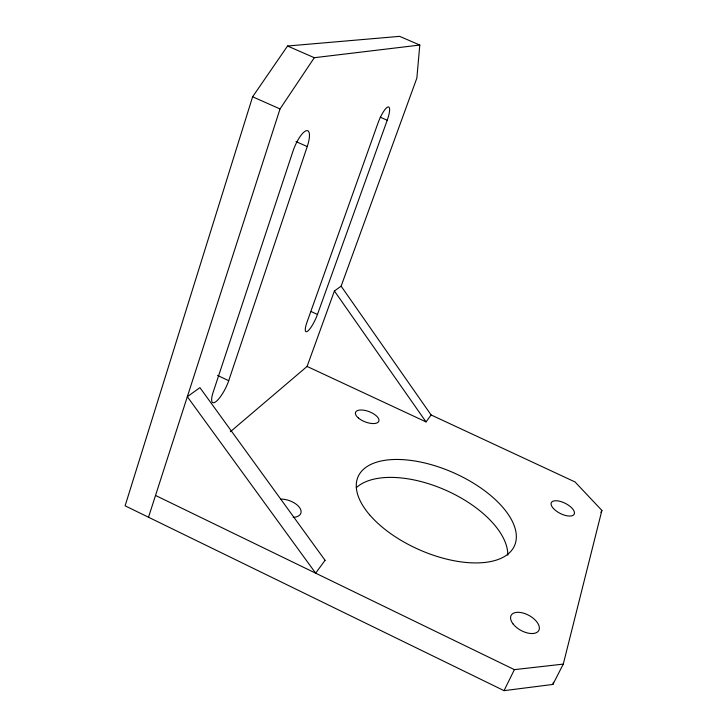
<?xml version="1.0" encoding="UTF-8"?>
<svg xmlns="http://www.w3.org/2000/svg" width="727" height="727" viewBox="0 0 727 727"><rect width="100%" height="100%" fill="white"/><g stroke="black" fill="none" stroke-linecap="round" stroke-linejoin="round"><path stroke-width="1.09" d="M341.127 286.165L431.12 414.963L575.021 481.946L601.892 510.418L563.28 664.105L552.883 684.443L504.038 690.65L125.108 505.819L252.614 96.791L287.547 46.01L399.65 36.35L419.797 45.047L416.853 78.125L341.127 286.165L334.411 290.991L307.085 366.435L230.404 431.702M552.883 684.443L553.447 682.253M148.508 517.233L280.031 108.941L314.3 57.706L419.797 45.047M228.714 380.684L307.23 146.581A19.629 5.861 -67.1 0 0 306.149 130.751A19.629 5.861 -67.1 0 0 292.936 151.289L213.129 392.307A18.166 4.925 -63.1 0 0 215.855 401.704A18.166 4.925 -63.1 0 0 228.714 380.684L217.537 375.414M317.454 314.464L387.218 120.255A15.949 3.799 -67.5 0 0 387.864 106.987A15.949 3.799 -67.5 0 0 377.904 123.317L306.976 322.279A14.767 3.344 -64.8 0 0 307.639 331.167A14.767 3.344 -64.8 0 0 317.454 314.464L311.274 311.61M504.038 690.65L514.389 669.64L563.28 664.105M600.92 512.371L601.892 510.418M307.085 366.435L426.049 421.914L431.12 414.963M287.547 46.01L314.3 57.706M380.23 117.174L387.218 120.255M252.614 96.791L280.031 108.941M296.025 141.592L307.23 146.581M155.523 495.451L514.389 669.64M334.411 290.991L426.049 421.914M280.985 499.076A15.294 8.206 18.8 0 1 299.778 507.873A15.294 8.206 18.8 0 1 293.199 517.433M356.321 487.663A84.868 43.311 23.9 0 1 446.187 490.407A84.868 43.311 23.9 0 1 507.782 555.219M325.06 560.299L315.654 573.176L187.33 396.697L199.925 387.645L325.06 560.299M358.366 417.998A12.45 5.498 20.9 0 0 378.376 421.96A12.45 5.498 20.9 0 0 364.8 410.382A12.45 5.498 20.9 0 0 358.366 417.998M553.411 508.482A12.795 5.643 26.8 0 0 573.539 514.998A12.795 5.643 26.8 0 0 561.398 501.739A12.795 5.643 26.8 0 0 553.411 508.482M513.135 624.02A15.767 8.506 28.7 0 0 538.007 631.536A15.767 8.506 28.7 0 0 523.713 613.215A15.767 8.506 28.7 0 0 513.135 624.02M369.607 514.807A85.477 42.139 23.8 0 0 507.955 554.092A85.477 42.139 23.8 0 0 431.302 464.68A85.477 42.139 23.8 0 0 369.607 514.807"/></g></svg>
